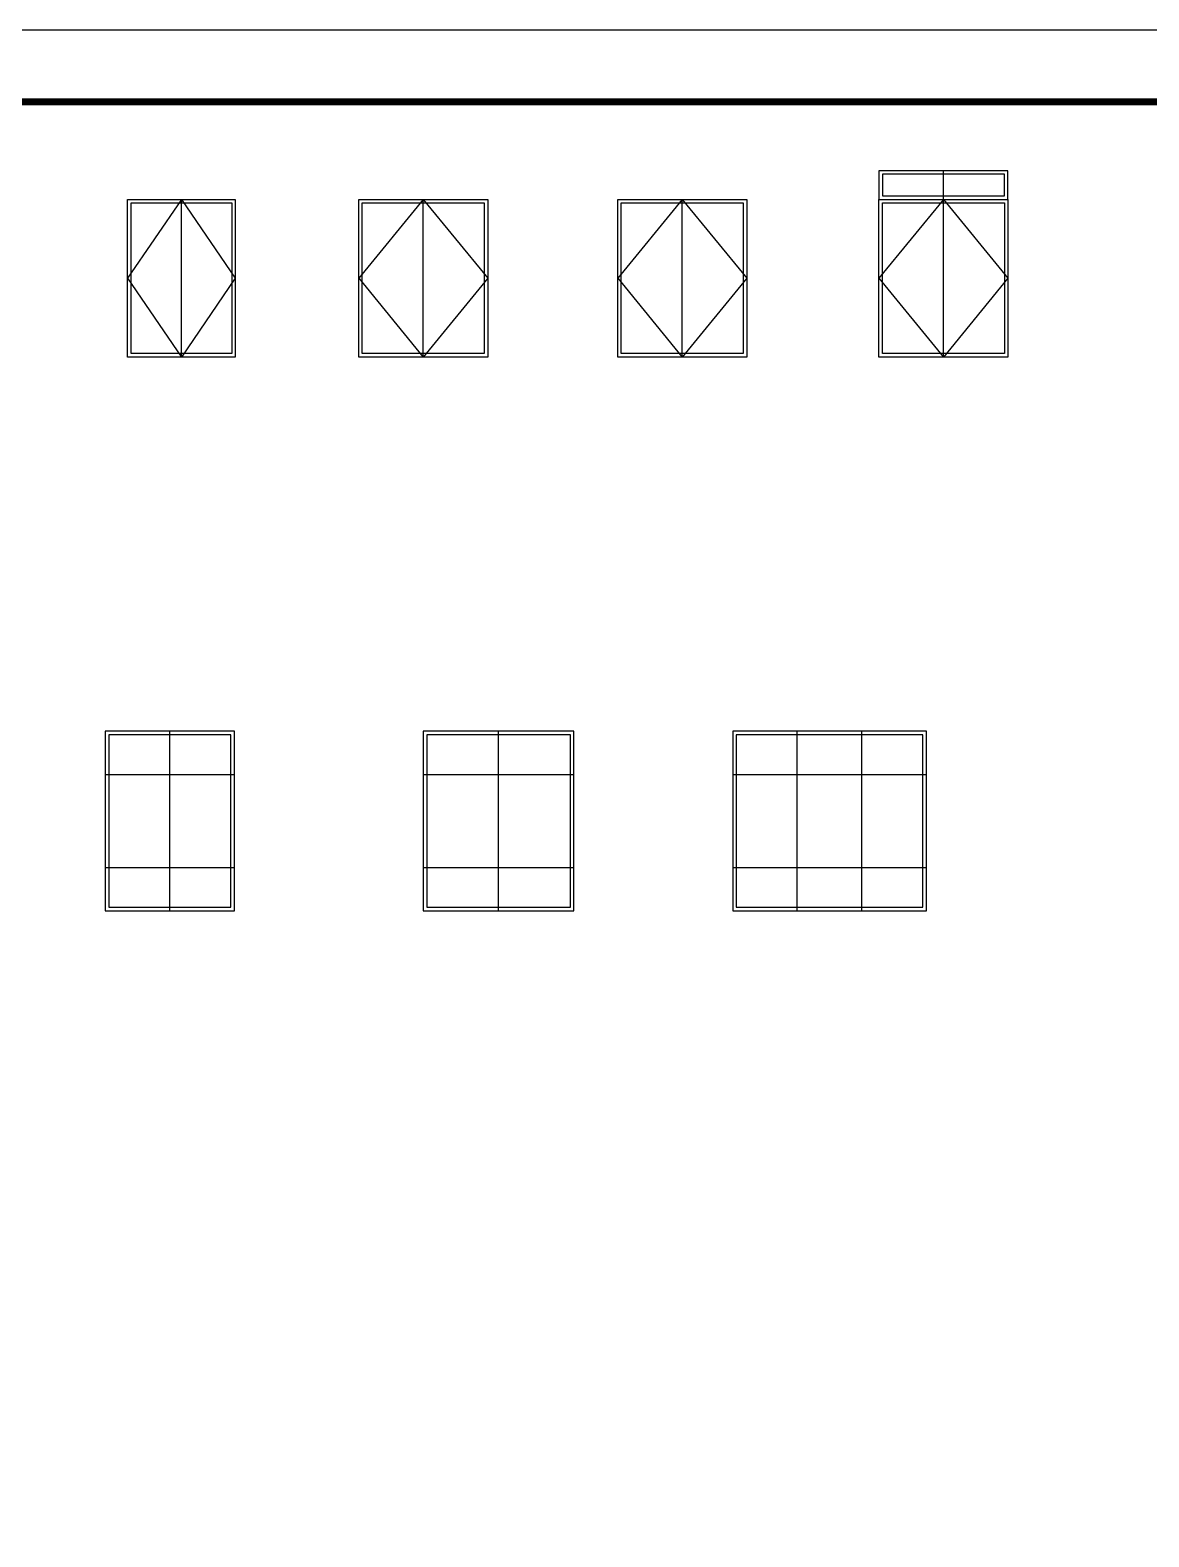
# Model space of a CAD drawing. Extents: x -695846 to 822170, y -413475 to 397179.
# Drawn here: x -308010 to -292422, y 59315 to 80315 of the extents above; entities that cross this region are included whole.
import ezdxf

# ---------------------------------------------------------------- set-up
doc = ezdxf.new("R2010")
doc.units = 0
doc.header["$LTSCALE"] = 1000
doc.header["$MEASUREMENT"] = 0
for name, color, linetype in [('A-立面门窗', 4, 'Continuous'), ('A-立面门窗开启线', 8, 'Continuous'), ('T-图框-175', 175, 'Continuous'), ('WINDOW', 4, 'Continuous')]:
    doc.layers.add(name, color=color, linetype=linetype)

msp = doc.modelspace()

# ---------------------------------------------------------------- linework, layer by layer
at = {"layer": 'A-立面门窗'}
for points in [[(-296185, 77956), (-294385, 77956), (-294385, 78356), (-296185, 78356)], [(-296135, 78006), (-294435, 78006), (-294435, 78306), (-296135, 78306)], [(-306652, 77956), (-305152, 77956), (-305152, 75756), (-306652, 75756)], [(-303432, 77956), (-301632, 77956), (-301632, 75756), (-303432, 75756)], [(-299823, 77956), (-298023, 77956), (-298023, 75756), (-299823, 75756)], [(-296185, 77956), (-294385, 77956), (-294385, 75756), (-296185, 75756)], [(-306602, 77906), (-305202, 77906), (-305202, 75806), (-306602, 75806)], [(-303382, 77906), (-301682, 77906), (-301682, 75806), (-303382, 75806)], [(-299773, 77906), (-298073, 77906), (-298073, 75806), (-299773, 75806)], [(-296135, 77906), (-294435, 77906), (-294435, 75806), (-296135, 75806)]]:
    msp.add_lwpolyline(points, close=True, dxfattribs=at)
for points in [[(-295285, 75756), (-295285, 78356)], [(-305902, 75756), (-305902, 77956)], [(-302532, 75756), (-302532, 77956)], [(-298923, 75756), (-298923, 77956)]]:
    msp.add_lwpolyline(points, dxfattribs=at)
at = {"layer": 'A-立面门窗开启线'}
for points in [[(-305902, 77956), (-306652, 76856), (-305902, 75756)], [(-305902, 77956), (-305152, 76856), (-305902, 75756)], [(-302532, 77956), (-303432, 76856), (-302532, 75756)], [(-302532, 77956), (-301632, 76856), (-302532, 75756)], [(-298923, 77956), (-299823, 76856), (-298923, 75756)], [(-298923, 77956), (-298023, 76856), (-298923, 75756)], [(-295285, 77956), (-296185, 76856), (-295285, 75756)], [(-295285, 77956), (-294385, 76856), (-295285, 75756)]]:
    msp.add_lwpolyline(points, dxfattribs=at)
at = {"layer": 'T-图框-175'}
msp.add_lwpolyline([(-329229, 38315), (-269829, 38315), (-269829, 80315), (-329229, 80315)], close=True, dxfattribs=at)
at = {"layer": 'T-图框-175', "const_width": 100}
msp.add_lwpolyline([(-326729, 39315), (-270829, 39315), (-270829, 79315), (-326729, 79315)], close=True, dxfattribs=at)
at = {"layer": 'WINDOW'}
for points in [[(-306963, 68042), (-305163, 68042), (-305163, 70542), (-306963, 70542)], [(-306913, 68092), (-305213, 68092), (-305213, 70492), (-306913, 70492)], [(-302533, 68042), (-300433, 68042), (-300433, 70542), (-302533, 70542)], [(-302483, 68092), (-300483, 68092), (-300483, 70492), (-302483, 70492)], [(-298220, 68042), (-295520, 68042), (-295520, 70542), (-298220, 70542)], [(-298170, 68092), (-295570, 68092), (-295570, 70492), (-298170, 70492)]]:
    msp.add_lwpolyline(points, close=True, dxfattribs=at)
for points in [[(-306063, 68042), (-306063, 70542)], [(-301483, 68042), (-301483, 70542)], [(-297320, 68042), (-297320, 70542)], [(-296420, 68042), (-296420, 70542)], [(-306963, 69942), (-305163, 69942)], [(-302533, 69942), (-300433, 69942)], [(-298220, 69942), (-295520, 69942)], [(-306963, 68642), (-305163, 68642)], [(-302533, 68642), (-300433, 68642)], [(-298220, 68642), (-295520, 68642)]]:
    msp.add_lwpolyline(points, dxfattribs=at)

doc.saveas('drawing.dxf')
